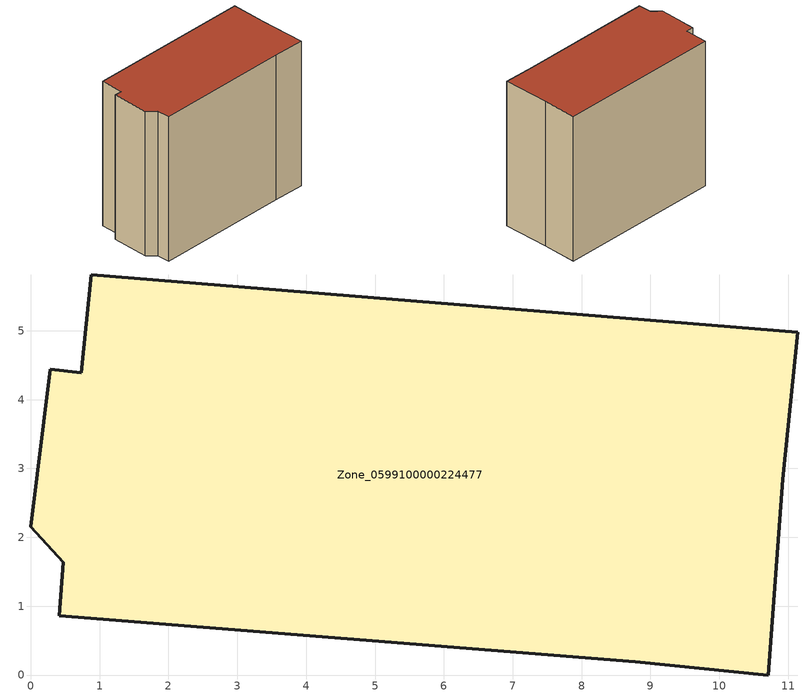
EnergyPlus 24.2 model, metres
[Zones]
Zone_0599100000224477
 floor ground (C_G): 0.47,1.64 0,2.15 0.28,4.44 0.73,4.39 0.88,5.81 11.14,4.98 10.92,2.84 10.71,0 8.78,0.19 0.41,0.86 z0
 wall outside (C_F): 0,2.15 0.47,1.64 0.41,0.86 8.78,0.19 10.71,0 10.92,2.84 11.14,4.98 0.88,5.81 0.73,4.39 0.28,4.44 0,2.15 z0:9.3
 roof outside (C_R): 0.41,0.86 8.78,0.19 10.71,0 10.92,2.84 11.14,4.98 0.88,5.81 0.73,4.39 0.28,4.44 0,2.15 0.47,1.64 z9.3
[BUILDING]
Pand.0599100000224477: North Axis=0; Terrain=City; Loads Convergence Tolerance Value=0.04; Temperature Convergence Tolerance Value=0.4; Solar Distribution=FullExterior; Maximum Number of Warmup Days=25; Minimum Number of Warmup Days=1
[Site:Location]
Rotterdam.The.Hague.AP_ZH_NLD Design_Conditions: Latitude=51.96; Longitude=4.45; Time Zone=1; Elevation=-4.5
[SITE:GROUNDTEMPERATURE:BUILDINGSURFACE]
18, 18, 18, 18, 18, 18, 18, 18, 18, 18, 18, 18
[MATERIAL] Thermal Absorptance=0.9; Solar Absorptance=0.7; Visible Absorptance=0.7
Name | Roughness | Thickness | Conductivity | Density | Specific Heat
G.TI.1946 | MediumSmooth | 0.15 | 1 | 540 | 1210
F.TI.1946 | Rough | 0.3 | 0.857143 | 1920 | 840
R.TI.1946 | MediumRough | 0.2 | 0.1 | 1500 | 1000
[CONSTRUCTION]
C_G: G.TI.1946
C_F: F.TI.1946
C_R: R.TI.1946
[ZONE]
Zone_0599100000224477: Type=1; Multiplier=1; Ceiling Height=Autocalculate; Volume=Autocalculate; Floor Area=autocalculate; Part of Total Floor Area=Yes
[ZONEINFILTRATION:DESIGNFLOWRATE]
Infil_Zone_0599100000224477: Zone or ZoneList or Space or SpaceList=Zone_0599100000224477; Schedule=AlwaysOn; Design Flow Rate Calculation Method=Flow/Area; Flow Rate per Floor Area=0.003; Constant Term Coefficient=1; Temperature Term Coefficient=0; Velocity Term Coefficient=0; Velocity Squared Term Coefficient=0
[HVACTEMPLATE:ZONE:IDEALLOADSAIRSYSTEM]
Zone_0599100000224477: Maximum Heating Supply Air Temperature=50; Minimum Cooling Supply Air Temperature=13; Maximum Heating Supply Air Humidity Ratio=0.0156; Minimum Cooling Supply Air Humidity Ratio=0.0077; Heating Limit=NoLimit; Cooling Limit=NoLimit; Dehumidification Control Type=ConstantSensibleHeatRatio; Cooling Sensible Heat Ratio=0.7; Dehumidification Setpoint=60; Humidification Control Type=None; Humidification Setpoint=30; Outdoor Air Method=None; Outdoor Air Flow Rate per Person=0.00944; Outdoor Air Flow Rate per Zone Floor Area=0; Outdoor Air Flow Rate per Zone=0; Demand Controlled Ventilation Type=None; Outdoor Air Economizer Type=NoEconomizer; Heat Recovery Type=None; Sensible Heat Recovery Effectiveness=0.7; Latent Heat Recovery Effectiveness=0.65
[ZONECONTROL:THERMOSTAT]
ThermostatControl_Zone_0599100000224477: Zone or ZoneList=Zone_0599100000224477; Control Type Schedule=DualSetpointControlType; Control 1=Thermostat_Zone_0599100000224477; Temperature Difference Between Cutout And Setpoint=0
[THERMOSTATSETPOINT:DUALSETPOINT]
Thermostat_Zone_0599100000224477: Heating Setpoint Temperature Schedule=HeatingSetpoint_Zone_0599100000224477; Cooling Setpoint Temperature Schedule=CoolingSetpoint_Zone_0599100000224477
[SCHEDULE:COMPACT]
HeatingSetpoint_Zone_0599100000224477: Through: 12/31, For: AllDays, Until: 24:00, 21
CoolingSetpoint_Zone_0599100000224477: Through: 12/31, For: AllDays, Until: 24:00, 24
DualSetpointControlType: Through: 12/31, For: AllDays, Until: 24:00, 4
AlwaysOn: Through: 12/31, For: AllDays, Until: 24:00, 1
